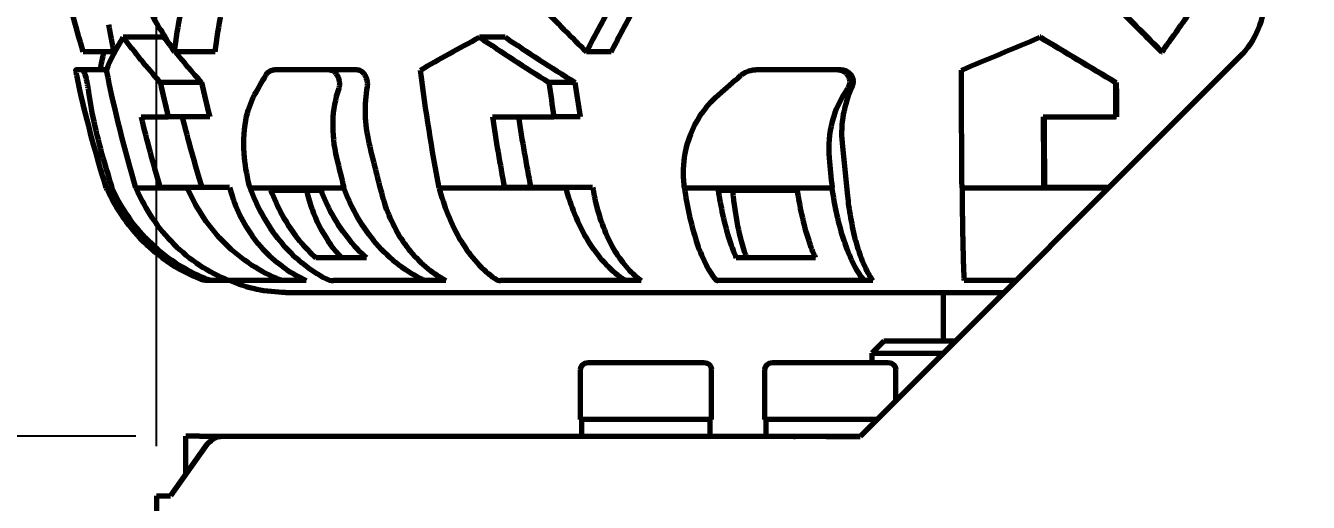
# Model space of a CAD drawing. Header units: millimetres. Extents: x 0 to 1189, y 0 to 841.
# Drawn here: x 533.7 to 587.7, y 643.6 to 663.7 of the extents above; entities that cross this region are included whole.
import ezdxf

# ---------------------------------------------------------------- set-up
doc = ezdxf.new("R2010")
doc.units = ezdxf.units.MM
doc.header["$LTSCALE"] = 0.75
doc.layers.add('FD_Dimensions', color=7, linetype='Continuous', lineweight=35)
doc.layers.add('Visible', color=7, linetype='Continuous', lineweight=70)
doc.styles.get("Standard").update_dxf_attribs({"font": 'arial.ttf'})
doc.dimstyles.new('Dim-ISO-25', dxfattribs={"dimtxt": 3.5, "dimasz": 3.5, "dimexe": 2.1, "dimexo": 2.1, "dimgap": 1.4, "dimtad": 1, "dimzin": 12, "dimdsep": 46, "dimtxsty": 'Standard', "dimcen": 0, "dimazin": 3, "dimtp": 0.1, "dimtm": 0.1, "dimtfac": 0.714286, "dimtmove": 0, "dimatfit": 3, "dimfxl": 1, "dimtzin": 12, "dimarcsym": 0})

# ---------------------------------------------------------------- blocks, each defined once
blk = doc.blocks.new('*D22')
at = {"layer": 'Defpoints', "color": 0, "transparency": 16777216}
for p in [(782.392664, 721.546639), (539.216927, 643.8848), (782.392664, 643.8848)]:
    blk.add_point(p, dxfattribs=at)
at = {"layer": 'FD_Dimensions', "color": 0, "lineweight": -2, "transparency": 16777216}
for p, q in [((539.216927, 645.9848), (539.216927, 723.646639)), ((782.392664, 645.9848), (782.392664, 723.646639)), ((542.716927, 721.546639), (778.892664, 721.546639))]:
    blk.add_line(p, q, dxfattribs=at)
at = {"layer": 'FD_Dimensions', "color": 0, "transparency": 16777216}
for points in [[(542.716927, 722.129972), (542.716927, 720.963305), (539.216927, 721.546639)], [(778.892664, 722.129972), (778.892664, 720.963305), (782.392664, 721.546639)]]:
    blk.add_solid(points, dxfattribs=at)
at = {"layer": 'FD_Dimensions', "color": 0, "transparency": 16777216, "insert": (660.804796, 724.734838), "char_height": 3.5, "attachment_point": 5}
blk.add_mtext('243.18', dxfattribs=at)
blk = doc.blocks.new('*D25')
at = {"layer": 'Defpoints', "color": 0, "transparency": 16777216}
for p in [(639.804796, 687.8848), (463.566121, 484.8848), (639.804796, 484.8848)]:
    blk.add_point(p, dxfattribs=at)
at = {"layer": 'FD_Dimensions', "color": 0, "lineweight": -2, "transparency": 16777216}
for p, q in [((637.704796, 687.8848), (461.466121, 687.8848)), ((463.566121, 684.3848), (463.566121, 488.3848)), ((637.704796, 484.8848), (461.466121, 484.8848))]:
    blk.add_line(p, q, dxfattribs=at)
at = {"layer": 'FD_Dimensions', "color": 0, "transparency": 16777216}
for points in [[(462.982788, 684.3848), (464.149454, 684.3848), (463.566121, 687.8848)], [(462.982788, 488.3848), (464.149454, 488.3848), (463.566121, 484.8848)]]:
    blk.add_solid(points, dxfattribs=at)
at = {"layer": 'FD_Dimensions', "color": 0, "transparency": 16777216, "insert": (460.377922, 586.3848), "char_height": 3.5, "attachment_point": 5, "rotation": 90}
blk.add_mtext('203', dxfattribs=at)
blk = doc.blocks.new('*D26')
at = {"layer": 'Defpoints', "color": 0, "transparency": 16777216}
for p in [(477.371182, 646.394799), (540.44845, 646.394799), (540.44845, 526.374801)]:
    blk.add_point(p, dxfattribs=at)
at = {"layer": 'FD_Dimensions', "color": 0, "lineweight": -2, "transparency": 16777216}
for p, q in [((538.34845, 646.394799), (475.271182, 646.394799)), ((477.371182, 529.874801), (477.371182, 642.894799)), ((538.34845, 526.374801), (475.271182, 526.374801))]:
    blk.add_line(p, q, dxfattribs=at)
at = {"layer": 'FD_Dimensions', "color": 0, "transparency": 16777216}
for points in [[(476.787849, 642.894799), (477.954515, 642.894799), (477.371182, 646.394799)], [(476.787849, 529.874801), (477.954515, 529.874801), (477.371182, 526.374801)]]:
    blk.add_solid(points, dxfattribs=at)
at = {"layer": 'FD_Dimensions', "color": 0, "transparency": 16777216, "insert": (474.184176, 586.3848), "char_height": 3.5, "attachment_point": 5, "rotation": 90}
blk.add_mtext('120.02', dxfattribs=at)

msp = doc.modelspace()

# ---------------------------------------------------------------- linework, layer by layer
at = {"layer": 'Visible'}
for p, q in [((539.533, 663.172), (537.826, 663.172)), ((553.879, 663.172), (552.801, 663.172)), ((576.408, 663.172), (576.372, 663.172)), ((537.441, 662.557), (536.144, 662.557)), ((541.683, 662.557), (539.975, 662.557)), ((558.34, 662.557), (557.3, 662.557)), ((584.762, 662.342), (568.805, 646.385)), ((581.477, 662.557), (581.503, 662.557)), ((536.117, 661.804), (535.835, 661.804)), ((537.12, 661.804), (536.117, 661.804)), ((546.487, 661.804), (544.184, 661.804)), ((547.662, 661.804), (546.487, 661.804)), ((567.865, 661.804), (564.42, 661.804)), ((568.012, 661.804), (567.865, 661.804)), ((541.115, 661.269), (539.382, 661.269)), ((556.817, 661.269), (555.723, 661.269)), ((579.58, 661.269), (579.543, 661.269)), ((538.57, 659.825), (539.713, 659.825)), ((541.458, 659.825), (539.713, 659.825)), ((553.344, 659.825), (555.932, 659.825)), ((557.033, 659.825), (555.932, 659.825)), ((576.506, 659.825), (579.55, 659.825)), ((579.588, 659.825), (579.55, 659.825)), ((537.107, 656.843), (537.345, 656.843)), ((537.15, 656.748), (537.25, 656.748)), ((538.353, 656.843), (540.52, 656.843)), ((540.517, 656.854), (539.368, 656.854)), ((542.29, 656.854), (540.517, 656.854)), ((540.517, 656.854), (540.52, 656.843)), ((543.153, 656.843), (547.101, 656.843)), ((544.023, 656.748), (546.14, 656.748)), ((551.1, 656.843), (556.441, 656.843)), ((556.439, 656.854), (553.848, 656.854)), ((557.558, 656.854), (556.439, 656.854)), ((556.439, 656.854), (556.441, 656.843)), ((561.416, 656.843), (567.629, 656.843)), ((562.838, 656.748), (566.17, 656.748)), ((573.092, 656.843), (579.263, 656.843)), ((579.274, 656.854), (576.523, 656.854)), ((539.573, 653.895), (539.463, 653.895)), ((548.048, 653.895), (545.922, 653.895)), ((566.934, 653.895), (563.598, 653.895)), ((541.66, 652.945), (541.38, 652.945)), ((542.447, 652.945), (541.66, 652.945)), ((544.651, 652.945), (542.447, 652.945)), ((545.519, 652.945), (544.651, 652.945)), ((550.643, 652.945), (546.664, 652.945)), ((551.387, 652.945), (550.643, 652.945)), ((559.049, 652.945), (553.684, 652.945)), ((559.597, 652.945), (559.049, 652.945)), ((569.047, 652.945), (562.821, 652.945)), ((569.344, 652.945), (569.047, 652.945)), ((575.365, 652.945), (573.18, 652.945)), ((544.651, 652.445), (574.865, 652.445)), ((572.305, 652.445), (572.305, 650.395)), ((569.805, 650.395), (569.305, 649.895)), ((572.815, 650.395), (569.805, 650.395)), ((557.355, 649.495), (562.255, 649.495)), ((565.105, 649.495), (570.005, 649.495)), ((569.305, 649.895), (572.315, 649.895)), ((569.305, 649.895), (569.305, 649.495)), ((557.055, 647.095), (557.055, 649.195)), ((562.555, 647.095), (562.555, 649.195)), ((564.805, 647.095), (564.805, 649.195)), ((570.305, 647.885), (570.305, 649.195)), ((562.555, 647.095), (557.055, 647.095)), ((557.105, 646.395), (557.105, 647.095)), ((562.505, 646.395), (562.505, 647.095)), ((569.515, 647.095), (564.805, 647.095)), ((564.855, 646.395), (564.855, 647.095)), ((541.034, 646.395), (540.448, 646.395)), ((540.448, 644.794), (540.448, 646.395)), ((541.034, 646.395), (565.993, 646.395)), ((567.384, 646.385), (542.013, 646.385)), ((565.993, 646.395), (568.815, 646.395)), ((565.993, 646.385), (565.993, 646.395)), ((567.384, 646.385), (568.805, 646.385)), ((541.263, 645.945), (539.806, 643.885)), ((539.217, 643.885), (539.806, 643.885)), ((539.217, 643.885), (539.217, 528.885))]:
    msp.add_line(p, q, dxfattribs=at)
at = {"layer": 'Visible', "extrusion": (0, 0, -1)}
for centre, radius, start, end in [((-582.245, 664.859), 3.56, 180, 225), ((-591.469, 673.695), 55.164, 348.3065, 349.5558), ((-591.469, 673.695), 56.914, 342.7771, 347.1282), ((-543.855, 659.82), 7.375, 335.3825, 336.1946), ((-543.855, 659.82), 7.375, 292.8429, 306.5442), ((-541.38, 653.945), 1, 270, 292.8429), ((-544.651, 658.336), 5.891, 270, 293.777), ((-557.355, 649.195), 0.3, 0, 90), ((-562.255, 649.195), 0.3, 90, 180), ((-565.105, 649.195), 0.3, 0, 90), ((-570.005, 649.195), 0.3, 90, 180)]:
    msp.add_arc(centre, radius, start, end, dxfattribs=at)
for centre, major_axis, ratio, start_param, end_param in [((582.215, 665.794), (-45.334, 18.845), 0.778782, -0.571264, -0.52987), ((587.035, 665.794), (44.704, 20.294), 0.771575, 3.592441, 3.633836), ((586.985, 665.733), (43.026, 19.534), 0.77157, 3.59088, 3.633891), ((587.374, 665.794), (32.211, 37.05), 0.469653, 4.24376, 4.285154), ((587.317, 665.733), (31.003, 35.66), 0.469657, 4.242178, 4.285189), ((577.931, 663.631), (41.283, 4.981), 0.368375, 3.342869, 3.429435), ((578.796, 663.631), (39.462, 13.109), 0.232567, 3.986376, 4.072942), ((578.327, 663.631), (38.381, 16), 0.007926, 4.578144, 4.66471), ((580.52, 670.19), (44.663, 8.567), 0.622707, 3.119708, 3.13979), ((579.982, 670.19), (38.452, 24.282), 0.417137, 3.79854, 3.828005), ((577.657, 670.19), (34.994, 29.044), 0.052235, 4.319442, 4.348907), ((565.444, 665.305), (-7.39, 39.089), 0.593385, 4.607265, 4.610476), ((570.333, 665.301), (-2.024, 39.321), 0.242261, 4.508072, 4.511283)]:
    msp.add_ellipse(centre, major_axis=major_axis, ratio=ratio, start_param=start_param, end_param=end_param, dxfattribs=at)
at = {"layer": 'Visible'}
for centre, major_axis, ratio, start_param, end_param in [((583.103, 665.794), (28.44, 40.018), 0.01166, 4.6397, 4.681094), ((592.089, 673.69), (0.001, 56.445), 0.957233, 1.792678, 1.818985), ((592.072, 673.689), (0, 54.664), 0.957229, 1.800003, 1.827219), ((589, 673.69), (0, 56.445), 0.604362, 1.792669, 1.818976), ((588.989, 673.689), (0, 54.664), 0.60435, 1.800003, 1.827219), ((580.68, 673.69), (0, 56.445), 0.020644, 1.792666, 1.818974), ((580.678, 673.689), (0, 54.664), 0.020629, 1.800003, 1.827219), ((591.333, 673.694), (0.002, 56.838), 0.957238, 1.817316, 1.871608), ((591.329, 673.693), (0, 55.083), 0.957229, 1.825309, 1.881475), ((586.657, 673.694), (0.001, 56.838), 0.604374, 1.817295, 1.871586), ((586.654, 673.693), (0, 55.083), 0.60435, 1.825309, 1.881475), ((577.645, 673.694), (0, 56.838), 0.02066, 1.817288, 1.87158), ((577.643, 673.693), (0, 55.083), 0.020629, 1.825309, 1.881475), ((591.299, 673.683), (0.002, 54.642), 0.821001, 1.848159, 1.890726), ((585.32, 673.683), (0.001, 54.642), 0.328623, 1.848142, 1.890709), ((591.188, 673.685), (-0.012, 56.426), 0.999787, 1.850503, 1.87368), ((591.314, 673.685), (0, 56.426), 0.820979, 1.850719, 1.873896), ((585.324, 673.685), (0, 56.426), 0.328584, 1.850714, 1.873892), ((592.045, 673.681), (0, 54.634), 0.957229, 1.883867, 1.890704), ((567.084, 665.159), (-7.523, 37.797), 0.594682, 1.675807, 1.682509), ((550.181, 658.336), (0, 5.891), 0.820975, 1.887805, 2.42471), ((588.972, 673.681), (0, 54.634), 0.60435, 1.883867, 1.890704), ((572.068, 665.159), (-2.054, 38.057), 0.243349, 1.780491, 1.787193), ((565.303, 658.336), (0, 5.891), 0.328579, 1.887799, 2.424704), ((542.447, 653.946), (0, 1.002), 0.957236, 2.743643, 3.142012), ((546.664, 653.946), (0, 1.002), 0.820985, 2.743413, 3.141782), ((553.684, 653.946), (0, 1.002), 0.604369, 2.743329, 3.141698), ((562.821, 653.946), (0, 1.002), 0.328594, 2.743278, 3.141647), ((573.18, 653.946), (0, 1.002), 0.020654, 2.743238, 3.141607), ((542.013, 644.885), (0, 1.5), 0.707107, 0, 0.785398)]:
    msp.add_ellipse(centre, major_axis=major_axis, ratio=ratio, start_param=start_param, end_param=end_param, dxfattribs=at)
for points, knots in [([(538.213, 665.57), (538.409, 665.194), (538.614, 664.817), (539.185, 663.813), (539.568, 663.184), (539.975, 662.557)], [-5.6143586, -5.6143586, -5.6143586, -5.6143586, -5.4611539, -5.4611539, -5.2078164, -5.2078164, -5.2078164, -5.2078164]), ([(554.356, 665.57), (554.709, 665.194), (555.068, 664.817), (556.04, 663.813), (556.663, 663.184), (557.3, 662.557)], [-5.6143586, -5.6143586, -5.6143586, -5.6143586, -5.4611539, -5.4611539, -5.2078164, -5.2078164, -5.2078164, -5.2078164]), ([(578.476, 665.57), (578.797, 665.248), (579.12, 664.924), (580.12, 663.92), (580.8, 663.237), (581.477, 662.557)], [6.6749509, 6.6749509, 6.6749509, 6.6749509, 6.8062552, 6.8062552, 7.0814117, 7.0814117, 7.0814117, 7.0814117]), ([(578.502, 665.57), (578.876, 665.194), (579.252, 664.817), (580.253, 663.813), (580.879, 663.184), (581.503, 662.557)], [-5.6143586, -5.6143586, -5.6143586, -5.6143586, -5.4611539, -5.4611539, -5.2078164, -5.2078164, -5.2078164, -5.2078164]), ([(535.867, 661.573), (535.865, 661.586), (535.862, 661.6), (535.847, 661.677), (535.839, 661.728), (535.832, 661.785), (535.831, 661.799), (535.834, 661.803), (535.834, 661.804), (535.834, 661.804), (535.835, 661.804)], [-0.06746772, -0.06746772, -0.06746772, -0.06746772, -0.06067751, -0.06067751, -0.02604643, -0.02604643, 0, 0, 0, 0.00449234, 0.00449234, 0.00449234, 0.00449234]), ([(536.117, 661.804), (536.12, 661.804), (536.122, 661.803), (536.131, 661.796), (536.139, 661.786), (536.158, 661.75), (536.171, 661.721), (536.199, 661.643), (536.216, 661.592), (536.249, 661.476), (536.265, 661.411), (536.295, 661.28), (536.309, 661.214), (536.329, 661.101), (536.336, 661.053), (536.341, 661.01)], [-0.318504, -0.318504, -0.318504, -0.318504, -0.3128202, -0.3128202, -0.2999436, -0.2999436, -0.2831266, -0.2831266, -0.2636299, -0.2636299, -0.2433808, -0.2433808, -0.2231503, -0.2231503, -0.2067842, -0.2067842, -0.2067842, -0.2067842]), ([(543.819, 661.573), (543.827, 661.586), (543.836, 661.6), (543.891, 661.677), (543.945, 661.728), (544.054, 661.785), (544.104, 661.799), (544.157, 661.803), (544.166, 661.804), (544.175, 661.804), (544.184, 661.804)], [-0.06746772, -0.06746772, -0.06746772, -0.06746772, -0.06067751, -0.06067751, -0.02604643, -0.02604643, 0, 0, 0, 0.00449234, 0.00449234, 0.00449234, 0.00449234]), ([(546.487, 661.804), (546.5, 661.804), (546.513, 661.803), (546.556, 661.796), (546.587, 661.786), (546.655, 661.75), (546.693, 661.721), (546.768, 661.643), (546.803, 661.592), (546.862, 661.476), (546.884, 661.411), (546.911, 661.28), (546.915, 661.214), (546.907, 661.101), (546.897, 661.053), (546.882, 661.01)], [-0.318504, -0.318504, -0.318504, -0.318504, -0.3128202, -0.3128202, -0.2999436, -0.2999436, -0.2831266, -0.2831266, -0.2636299, -0.2636299, -0.2433808, -0.2433808, -0.2231503, -0.2231503, -0.2067842, -0.2067842, -0.2067842, -0.2067842]), ([(547.662, 661.804), (547.666, 661.804), (547.67, 661.804), (547.702, 661.802), (547.73, 661.796), (547.795, 661.771), (547.831, 661.749), (547.906, 661.685), (547.945, 661.639), (548.011, 661.532), (548.038, 661.471), (548.076, 661.341), (548.087, 661.274), (548.089, 661.165), (548.085, 661.123), (548.078, 661.083)], [-0.1586695, -0.1586695, -0.1586695, -0.1586695, -0.1569073, -0.1569073, -0.1446406, -0.1446406, -0.1291758, -0.1291758, -0.1098816, -0.1098816, -0.0898685, -0.0898685, -0.0693478, -0.0693478, -0.0556227, -0.0556227, -0.0556227, -0.0556227]), ([(563.797, 661.573), (563.813, 661.586), (563.83, 661.6), (563.933, 661.677), (564.03, 661.728), (564.212, 661.785), (564.294, 661.799), (564.377, 661.803), (564.391, 661.804), (564.406, 661.804), (564.42, 661.804)], [-0.06746772, -0.06746772, -0.06746772, -0.06746772, -0.06067751, -0.06067751, -0.02604643, -0.02604643, 0, 0, 0, 0.00449234, 0.00449234, 0.00449234, 0.00449234]), ([(567.865, 661.804), (567.883, 661.804), (567.902, 661.803), (567.962, 661.796), (568.004, 661.786), (568.096, 661.75), (568.144, 661.721), (568.236, 661.643), (568.277, 661.592), (568.339, 661.476), (568.359, 661.411), (568.372, 661.28), (568.365, 661.214), (568.332, 661.101), (568.309, 661.053), (568.279, 661.01)], [-0.318504, -0.318504, -0.318504, -0.318504, -0.3128202, -0.3128202, -0.2999436, -0.2999436, -0.2831266, -0.2831266, -0.2636299, -0.2636299, -0.2433808, -0.2433808, -0.2231503, -0.2231503, -0.2067842, -0.2067842, -0.2067842, -0.2067842]), ([(568.012, 661.804), (568.017, 661.804), (568.023, 661.804), (568.069, 661.802), (568.109, 661.796), (568.197, 661.771), (568.244, 661.749), (568.34, 661.685), (568.387, 661.639), (568.461, 661.532), (568.488, 661.471), (568.517, 661.341), (568.519, 661.274), (568.5, 661.165), (568.487, 661.123), (568.468, 661.083)], [-0.1586695, -0.1586695, -0.1586695, -0.1586695, -0.1569073, -0.1569073, -0.1446406, -0.1446406, -0.1291758, -0.1291758, -0.1098816, -0.1098816, -0.0898685, -0.0898685, -0.0693478, -0.0693478, -0.0556227, -0.0556227, -0.0556227, -0.0556227]), ([(536.341, 661.01), (536.394, 660.588), (536.477, 660.12), (536.691, 659.128), (536.821, 658.611), (536.97, 658.096)], [0.0000001, 0.0000001, 0.0000001, 0.0000001, 0.1610957, 0.1610957, 0.3221415, 0.3221415, 0.3221415, 0.3221415]), ([(543.122, 656.967), (543.01, 657.41), (542.937, 657.853), (542.867, 658.849), (542.902, 659.381), (543.087, 660.193), (543.201, 660.495), (543.348, 660.757)], [-0.8006859, -0.8006859, -0.8006859, -0.8006859, -0.6609792, -0.6609792, -0.4774176, -0.4774176, -0.3470042, -0.3470042, -0.3470042, -0.3470042]), ([(546.882, 661.01), (546.732, 660.588), (546.647, 660.12), (546.616, 659.128), (546.67, 658.611), (546.792, 658.096)], [0.0000001, 0.0000001, 0.0000001, 0.0000001, 0.1610957, 0.1610957, 0.3221415, 0.3221415, 0.3221415, 0.3221415]), ([(548.078, 661.083), (548.009, 660.716), (547.98, 660.331), (548.003, 659.539), (548.056, 659.137), (548.15, 658.731), (548.151, 658.727), (548.152, 658.722)], [0, 0, 0, 0, 0.1266197, 0.1266197, 0.2518345, 0.2518345, 0.2532366, 0.2532366, 0.2532366, 0.2532366]), ([(561.403, 656.967), (561.358, 657.41), (561.375, 657.853), (561.558, 658.849), (561.768, 659.381), (562.291, 660.193), (562.554, 660.495), (562.856, 660.757)], [-0.8006859, -0.8006859, -0.8006859, -0.8006859, -0.6609792, -0.6609792, -0.4774176, -0.4774176, -0.3470042, -0.3470042, -0.3470042, -0.3470042]), ([(568.279, 661.01), (567.984, 660.588), (567.765, 660.12), (567.5, 659.128), (567.457, 658.611), (567.505, 658.096)], [0.0000001, 0.0000001, 0.0000001, 0.0000001, 0.1610957, 0.1610957, 0.3221415, 0.3221415, 0.3221415, 0.3221415]), ([(568.468, 661.083), (568.297, 660.716), (568.172, 660.331), (568.03, 659.539), (568.012, 659.137), (568.049, 658.731), (568.049, 658.727), (568.049, 658.722)], [0, 0, 0, 0, 0.1266197, 0.1266197, 0.2518345, 0.2518345, 0.2532366, 0.2532366, 0.2532366, 0.2532366]), ([(537.156, 656.748), (537.314, 656.405), (537.507, 656.054), (538.004, 655.31), (538.324, 654.927), (538.89, 654.361), (539.169, 654.118), (539.469, 653.895)], [0.2998689, 0.2998689, 0.2998689, 0.2998689, 0.4095958, 0.4095958, 0.5461278, 0.5461278, 0.649624, 0.649624, 0.649624, 0.649624]), ([(539.573, 653.895), (539.269, 654.12), (538.987, 654.364), (538.418, 654.932), (538.098, 655.315), (537.6, 656.057), (537.408, 656.406), (537.25, 656.748)], [3.7333138, 3.7333138, 3.7333138, 3.7333138, 3.8377916, 3.8377916, 3.9744072, 3.9744072, 4.0837029, 4.0837029, 4.0837029, 4.0837029]), ([(541.268, 653.023), (540.852, 653.196), (540.417, 653.424), (539.593, 653.971), (539.206, 654.292), (538.558, 654.937), (538.237, 655.32), (537.719, 656.091), (537.511, 656.473), (537.345, 656.843)], [3.5813627, 3.5813627, 3.5813627, 3.5813627, 3.7158313, 3.7158313, 3.8534291, 3.8534291, 3.9901307, 3.9901307, 4.1091636, 4.1091636, 4.1091636, 4.1091636]), ([(538.353, 656.843), (538.512, 656.47), (538.711, 656.085), (539.207, 655.311), (539.513, 654.928), (540.129, 654.284), (540.496, 653.964), (541.274, 653.421), (541.684, 653.195), (542.075, 653.023)], [-4.0816675, -4.0816675, -4.0816675, -4.0816675, -3.9618291, -3.9618291, -3.8252836, -3.8252836, -3.6886674, -3.6886674, -3.5563533, -3.5563533, -3.5563533, -3.5563533]), ([(544.276, 653.023), (543.878, 653.196), (543.461, 653.424), (542.673, 653.971), (542.302, 654.292), (541.681, 654.937), (541.374, 655.32), (540.878, 656.091), (540.679, 656.473), (540.52, 656.843)], [-0.8176817, -0.8176817, -0.8176817, -0.8176817, -0.683213, -0.683213, -0.5456153, -0.5456153, -0.4089137, -0.4089137, -0.2898807, -0.2898807, -0.2898807, -0.2898807]), ([(542.401, 656.499), (542.446, 656.358), (542.495, 656.22), (542.681, 655.754), (542.86, 655.401), (543.284, 654.742), (543.53, 654.436), (544.026, 653.921), (544.322, 653.665), (544.925, 653.247), (545.227, 653.078), (545.519, 652.945)], [-3.3395438, -3.3395438, -3.3395438, -3.3395438, -3.2971399, -3.2971399, -3.1879279, -3.1879279, -3.0787158, -3.0787158, -2.9687211, -2.9687211, -2.8707441, -2.8707441, -2.8707441, -2.8707441]), ([(543.153, 656.843), (543.289, 656.47), (543.459, 656.085), (543.885, 655.311), (544.147, 654.928), (544.676, 654.284), (544.991, 653.964), (545.658, 653.421), (546.009, 653.195), (546.345, 653.023)], [0.2897036, 0.2897036, 0.2897036, 0.2897036, 0.409542, 0.409542, 0.5460875, 0.5460875, 0.6827036, 0.6827036, 0.8150178, 0.8150178, 0.8150178, 0.8150178]), ([(544.023, 656.748), (544.152, 656.405), (544.311, 656.054), (544.719, 655.31), (544.982, 654.927), (545.446, 654.361), (545.675, 654.118), (545.922, 653.895)], [0.2998689, 0.2998689, 0.2998689, 0.2998689, 0.4095958, 0.4095958, 0.5461278, 0.5461278, 0.649624, 0.649624, 0.649624, 0.649624]), ([(548.048, 653.895), (547.799, 654.12), (547.567, 654.364), (547.1, 654.932), (546.837, 655.315), (546.428, 656.057), (546.27, 656.406), (546.14, 656.748)], [3.7333138, 3.7333138, 3.7333138, 3.7333138, 3.8377916, 3.8377916, 3.9744072, 3.9744072, 4.0837029, 4.0837029, 4.0837029, 4.0837029]), ([(550.321, 653.023), (549.98, 653.196), (549.623, 653.424), (548.946, 653.971), (548.628, 654.292), (548.096, 654.937), (547.833, 655.32), (547.407, 656.091), (547.236, 656.473), (547.101, 656.843)], [3.5813627, 3.5813627, 3.5813627, 3.5813627, 3.7158313, 3.7158313, 3.8534291, 3.8534291, 3.9901307, 3.9901307, 4.1091636, 4.1091636, 4.1091636, 4.1091636]), ([(548.713, 656.499), (548.752, 656.358), (548.794, 656.22), (548.954, 655.754), (549.107, 655.401), (549.47, 654.742), (549.681, 654.436), (550.107, 653.921), (550.361, 653.665), (550.878, 653.247), (551.137, 653.078), (551.387, 652.945)], [-3.3395438, -3.3395438, -3.3395438, -3.3395438, -3.2971399, -3.2971399, -3.1879279, -3.1879279, -3.0787158, -3.0787158, -2.9687211, -2.9687211, -2.8707441, -2.8707441, -2.8707441, -2.8707441]), ([(551.1, 656.843), (551.2, 656.47), (551.325, 656.085), (551.638, 655.311), (551.832, 654.928), (552.221, 654.284), (552.453, 653.964), (552.944, 653.421), (553.202, 653.195), (553.449, 653.023)], [-4.0816675, -4.0816675, -4.0816675, -4.0816675, -3.9618291, -3.9618291, -3.8252836, -3.8252836, -3.6886674, -3.6886674, -3.5563533, -3.5563533, -3.5563533, -3.5563533]), ([(558.812, 653.023), (558.561, 653.196), (558.298, 653.424), (557.8, 653.971), (557.566, 654.292), (557.174, 654.937), (556.98, 655.32), (556.667, 656.091), (556.541, 656.473), (556.441, 656.843)], [-0.8176817, -0.8176817, -0.8176817, -0.8176817, -0.683213, -0.683213, -0.5456153, -0.5456153, -0.4089137, -0.4089137, -0.2898807, -0.2898807, -0.2898807, -0.2898807]), ([(557.629, 656.499), (557.657, 656.358), (557.688, 656.22), (557.806, 655.754), (557.918, 655.401), (558.186, 654.742), (558.341, 654.436), (558.654, 653.921), (558.841, 653.665), (559.222, 653.247), (559.413, 653.078), (559.597, 652.945)], [-3.3395438, -3.3395438, -3.3395438, -3.3395438, -3.2971399, -3.2971399, -3.1879279, -3.1879279, -3.0787158, -3.0787158, -2.9687211, -2.9687211, -2.8707441, -2.8707441, -2.8707441, -2.8707441]), ([(561.416, 656.843), (561.47, 656.47), (561.539, 656.085), (561.709, 655.311), (561.814, 654.928), (562.025, 654.284), (562.151, 653.964), (562.418, 653.421), (562.559, 653.195), (562.693, 653.023)], [0.2897036, 0.2897036, 0.2897036, 0.2897036, 0.409542, 0.409542, 0.5460875, 0.5460875, 0.6827036, 0.6827036, 0.8150178, 0.8150178, 0.8150178, 0.8150178]), ([(562.838, 656.748), (562.89, 656.405), (562.953, 656.054), (563.117, 655.31), (563.222, 654.927), (563.408, 654.361), (563.499, 654.118), (563.598, 653.895)], [0.2998689, 0.2998689, 0.2998689, 0.2998689, 0.4095958, 0.4095958, 0.5461278, 0.5461278, 0.649624, 0.649624, 0.649624, 0.649624]), ([(566.934, 653.895), (566.834, 654.12), (566.741, 654.364), (566.554, 654.932), (566.449, 655.315), (566.286, 656.057), (566.222, 656.406), (566.17, 656.748)], [3.7333138, 3.7333138, 3.7333138, 3.7333138, 3.8377916, 3.8377916, 3.9744072, 3.9744072, 4.0837029, 4.0837029, 4.0837029, 4.0837029]), ([(568.918, 653.023), (568.781, 653.196), (568.638, 653.424), (568.367, 653.971), (568.24, 654.292), (568.027, 654.937), (567.922, 655.32), (567.751, 656.091), (567.683, 656.473), (567.629, 656.843)], [3.5813627, 3.5813627, 3.5813627, 3.5813627, 3.7158313, 3.7158313, 3.8534291, 3.8534291, 3.9901307, 3.9901307, 4.1091636, 4.1091636, 4.1091636, 4.1091636]), ([(568.274, 656.499), (568.29, 656.358), (568.307, 656.22), (568.37, 655.754), (568.432, 655.401), (568.577, 654.742), (568.662, 654.436), (568.832, 653.921), (568.934, 653.665), (569.141, 653.247), (569.244, 653.078), (569.344, 652.945)], [-3.3395438, -3.3395438, -3.3395438, -3.3395438, -3.2971399, -3.2971399, -3.1879279, -3.1879279, -3.0787158, -3.0787158, -2.9687211, -2.9687211, -2.8707441, -2.8707441, -2.8707441, -2.8707441]), ([(573.092, 656.843), (573.095, 656.47), (573.099, 656.085), (573.11, 655.311), (573.116, 654.928), (573.13, 654.284), (573.138, 653.964), (573.154, 653.421), (573.163, 653.195), (573.172, 653.023)], [-4.0816675, -4.0816675, -4.0816675, -4.0816675, -3.9618291, -3.9618291, -3.8252836, -3.8252836, -3.6886674, -3.6886674, -3.5563533, -3.5563533, -3.5563533, -3.5563533]), ([(541.66, 652.945), (541.535, 652.945), (541.387, 652.974), (541.27, 653.022), (541.269, 653.023), (541.268, 653.023)], [-0.14890922, -0.14890922, -0.14890922, -0.14890922, -0.11134107, -0.11134107, -0.11090246, -0.11090246, -0.11090246, -0.11090246]), ([(544.651, 652.945), (544.532, 652.945), (544.39, 652.974), (544.278, 653.022), (544.277, 653.023), (544.276, 653.023)], [-0.14890922, -0.14890922, -0.14890922, -0.14890922, -0.11134107, -0.11134107, -0.11090246, -0.11090246, -0.11090246, -0.11090246]), ([(550.643, 652.945), (550.541, 652.945), (550.42, 652.974), (550.323, 653.022), (550.322, 653.023), (550.321, 653.023)], [-0.14890922, -0.14890922, -0.14890922, -0.14890922, -0.11134107, -0.11134107, -0.11090246, -0.11090246, -0.11090246, -0.11090246]), ([(559.049, 652.945), (558.974, 652.945), (558.885, 652.974), (558.814, 653.022), (558.813, 653.023), (558.812, 653.023)], [-0.14890922, -0.14890922, -0.14890922, -0.14890922, -0.11134107, -0.11134107, -0.11090246, -0.11090246, -0.11090246, -0.11090246]), ([(569.047, 652.945), (569.006, 652.945), (568.957, 652.974), (568.919, 653.022), (568.918, 653.023), (568.918, 653.023)], [-0.14890922, -0.14890922, -0.14890922, -0.14890922, -0.11134107, -0.11134107, -0.11090246, -0.11090246, -0.11090246, -0.11090246])]:
    msp.add_open_spline(points, degree=3, knots=knots, dxfattribs=at)
for points in [[(537.826, 663.172), (538.288, 662.547), (538.809, 661.909), (539.382, 661.269)], [(539.533, 663.172), (539.628, 663.046), (539.725, 662.919), (539.824, 662.792)], [(552.801, 663.172), (553.73, 662.547), (554.709, 661.909), (555.723, 661.269)], [(553.879, 663.172), (554.812, 662.547), (555.797, 661.908), (556.817, 661.269)], [(576.372, 663.172), (577.412, 662.547), (578.476, 661.909), (579.543, 661.269)], [(576.408, 663.172), (577.45, 662.547), (578.514, 661.908), (579.58, 661.269)], [(537.004, 662.557), (536.944, 662.307), (536.892, 662.056), (536.847, 661.804)], [(540.011, 662.557), (540.353, 662.13), (540.721, 661.7), (541.115, 661.269)], [(538.353, 656.843), (537.886, 658.427), (537.466, 660.092), (537.115, 661.791)], [(551.1, 656.843), (550.804, 658.427), (550.539, 660.092), (550.318, 661.791)], [(573.092, 656.843), (573.081, 658.427), (573.072, 660.092), (573.065, 661.791)], [(565.993, 646.395), (566.022, 646.395), (566.052, 646.391), (566.081, 646.384)]]:
    msp.add_open_spline(points, degree=3, dxfattribs=at)

# ---------------------------------------------------------------- dimensions: what is measured, and where the dimension line sits
at = {"layer": 'FD_Dimensions'}
dim = msp.add_linear_dim(base=(782.393, 721.547), p1=(539.217, 643.885), p2=(782.393, 643.885), dimstyle='Dim-ISO-25', override={"dimlfac": 1}, dxfattribs=at)
dim.commit()
dim.dimension.update_dxf_attribs({"geometry": '*D22', "text_midpoint": (660.805, 721.547), "dimtype": 160})
for base, p1, p2, picture, middle in [((463.566, 484.885), (639.805, 687.885), (639.805, 484.885), '*D25', (460.378, 586.385)), ((477.371, 646.395), (540.448, 526.375), (540.448, 646.395), '*D26', (474.184, 586.385))]:
    dim = msp.add_linear_dim(base=base, p1=p1, p2=p2, angle=90, dimstyle='Dim-ISO-25', override={"dimlfac": 1, "dimclrd": 0, "dimclre": 0}, dxfattribs=at)
    dim.commit()
    dim.dimension.update_dxf_attribs({"geometry": picture, "text_midpoint": middle})

doc.saveas('drawing.dxf')
